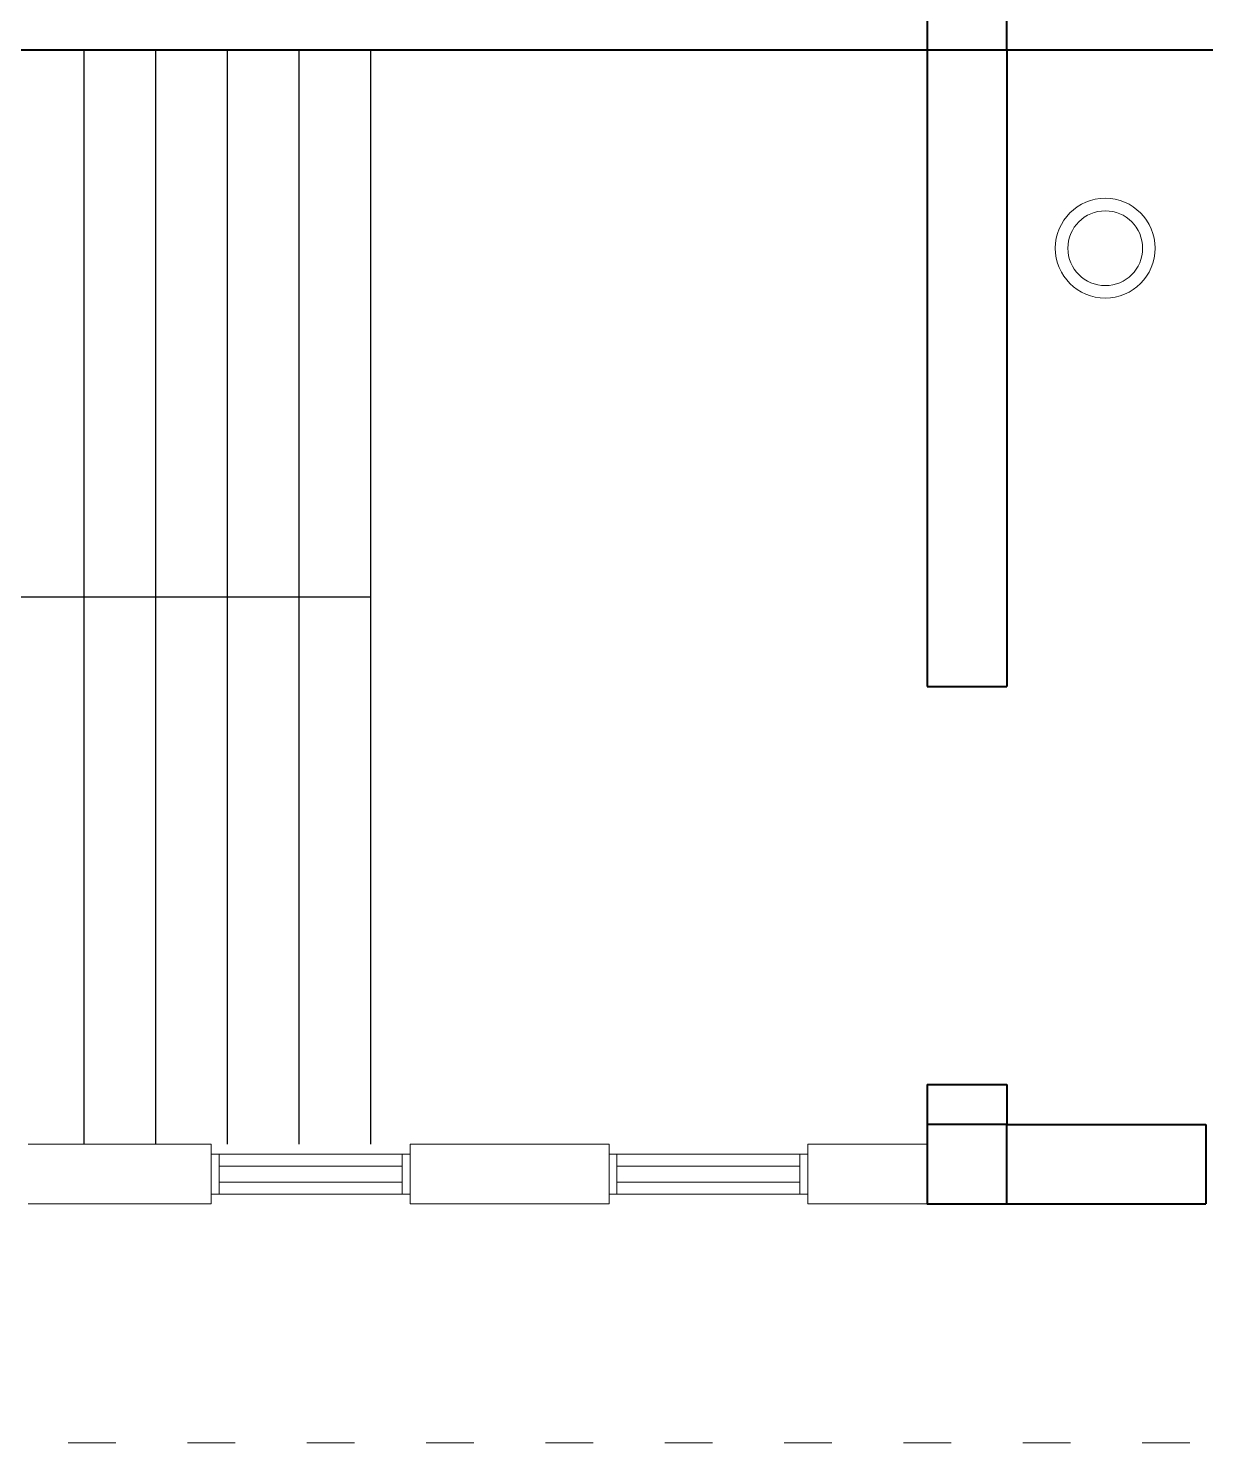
# Model space of a CAD drawing. Header units: millimetres. Extents: x 1551 to 1744, y 1536 to 1676.
# Drawn here: x 1595.238 to 1598.198, y 1566.155 to 1569.709 of the extents above; entities that cross this region are included whole.
import ezdxf

# ---------------------------------------------------------------- set-up
doc = ezdxf.new("R2010")
doc.units = ezdxf.units.MM
doc.linetypes.add('ACAD_ISO03W100', pattern=[30, 12, -18])
for name, color, linetype, lineweight in [('01_Gruesa', 7, 'Continuous', 40), ('02_Media', 7, 'Continuous', 20), ('03_Fina', 7, 'Continuous', 9)]:
    doc.layers.add(name, color=color, linetype=linetype, lineweight=lineweight)

msp = doc.modelspace()

# ---------------------------------------------------------------- linework, layer by layer
at = {"color": 30, "true_color": 0xf8991e}
for p, q in [((1595.3776, 1569.6549), (1595.3776, 1566.9049)), ((1595.5576, 1569.6549), (1595.5576, 1566.9049)), ((1595.7376, 1569.6549), (1595.7376, 1566.9049)), ((1595.9176, 1569.6549), (1595.9176, 1566.9049)), ((1596.0976, 1569.6549), (1596.0976, 1566.9049)), ((1596.0976, 1568.2799), (1594.8376, 1568.2799))]:
    msp.add_line(p, q, dxfattribs=at)
at = {"layer": '01_Gruesa', "color": 5}
for p, q in [((1593.4626, 1569.6549), (1597.4976, 1569.6549)), ((1597.4976, 1569.6549), (1597.4976, 1568.0549)), ((1597.6976, 1569.6549), (1597.6976, 1568.0549)), ((1597.6976, 1569.6549), (1600.1126, 1569.6549)), ((1597.4976, 1568.0549), (1597.6976, 1568.0549)), ((1597.4976, 1567.0549), (1597.6976, 1567.0549)), ((1597.4976, 1567.0549), (1597.4976, 1566.9549)), ((1597.6976, 1567.0549), (1597.6976, 1566.9549)), ((1597.6976, 1566.9549), (1598.1976, 1566.9549)), ((1598.1976, 1566.9549), (1598.1976, 1566.7549)), ((1597.6976, 1566.7549), (1598.1976, 1566.7549))]:
    msp.add_line(p, q, dxfattribs=at)
at = {"layer": '01_Gruesa', "color": 244, "true_color": 0x991b1e}
for points in [[(1597.4976, 1569.8549), (1597.4976, 1569.6549), (1597.6976, 1569.6549), (1597.6976, 1569.8549)], [(1597.4976, 1566.9549), (1597.4976, 1566.7549), (1597.6976, 1566.7549), (1597.6976, 1566.9549)]]:
    msp.add_lwpolyline(points, close=True, dxfattribs=at)
at = {"layer": '02_Media', "color": 30, "true_color": 0xf8991e}
for p, q in [((1595.2376, 1566.9049), (1595.6976, 1566.9049)), ((1595.6976, 1566.9049), (1595.6976, 1566.7549)), ((1596.1976, 1566.9049), (1596.1976, 1566.7549)), ((1596.1976, 1566.9049), (1596.6976, 1566.9049)), ((1596.6976, 1566.9049), (1596.6976, 1566.7549)), ((1597.1976, 1566.9049), (1597.1976, 1566.7549)), ((1597.1976, 1566.9049), (1597.4976, 1566.9049)), ((1595.2376, 1566.7549), (1595.6976, 1566.7549)), ((1596.1976, 1566.7549), (1596.6976, 1566.7549)), ((1597.1976, 1566.7549), (1597.4976, 1566.7549))]:
    msp.add_line(p, q, dxfattribs=at)
at = {"layer": '03_Fina', "color": 143, "true_color": 0x7aafdf}
for p, q in [((1595.6976, 1566.8799), (1596.1976, 1566.8799)), ((1595.7176, 1566.8799), (1595.7176, 1566.7799)), ((1596.1776, 1566.8799), (1596.1776, 1566.7799)), ((1596.6976, 1566.8799), (1597.1976, 1566.8799)), ((1596.7176, 1566.8799), (1596.7176, 1566.7799)), ((1597.1776, 1566.8799), (1597.1776, 1566.7799)), ((1595.7176, 1566.8499), (1596.1776, 1566.8499)), ((1596.7176, 1566.8499), (1597.1776, 1566.8499)), ((1595.7176, 1566.8099), (1596.1776, 1566.8099)), ((1596.7176, 1566.8099), (1597.1776, 1566.8099)), ((1595.6976, 1566.7799), (1596.1976, 1566.7799)), ((1596.6976, 1566.7799), (1597.1976, 1566.7799))]:
    msp.add_line(p, q, dxfattribs=at)
at = {"layer": '03_Fina', "linetype": 'ACAD_ISO03W100', "ltscale": 0.01}
msp.add_line((1592.6376, 1566.1549), (1610.0376, 1566.1549), dxfattribs=at)
at = {"layer": '03_Fina', "color": 252, "lineweight": 9, "true_color": 0x939598}
for radius in [0.1255, 0.094]:
    msp.add_circle((1597.945, 1569.1566), radius, dxfattribs=at)
for radius, start, end in [(0.1255, 90, 270), (0.1255, 270, 90), (0.094, 90, 270), (0.094, 270, 90)]:
    msp.add_arc((1597.945, 1569.1566), radius, start, end, dxfattribs=at)

doc.saveas('drawing.dxf')
